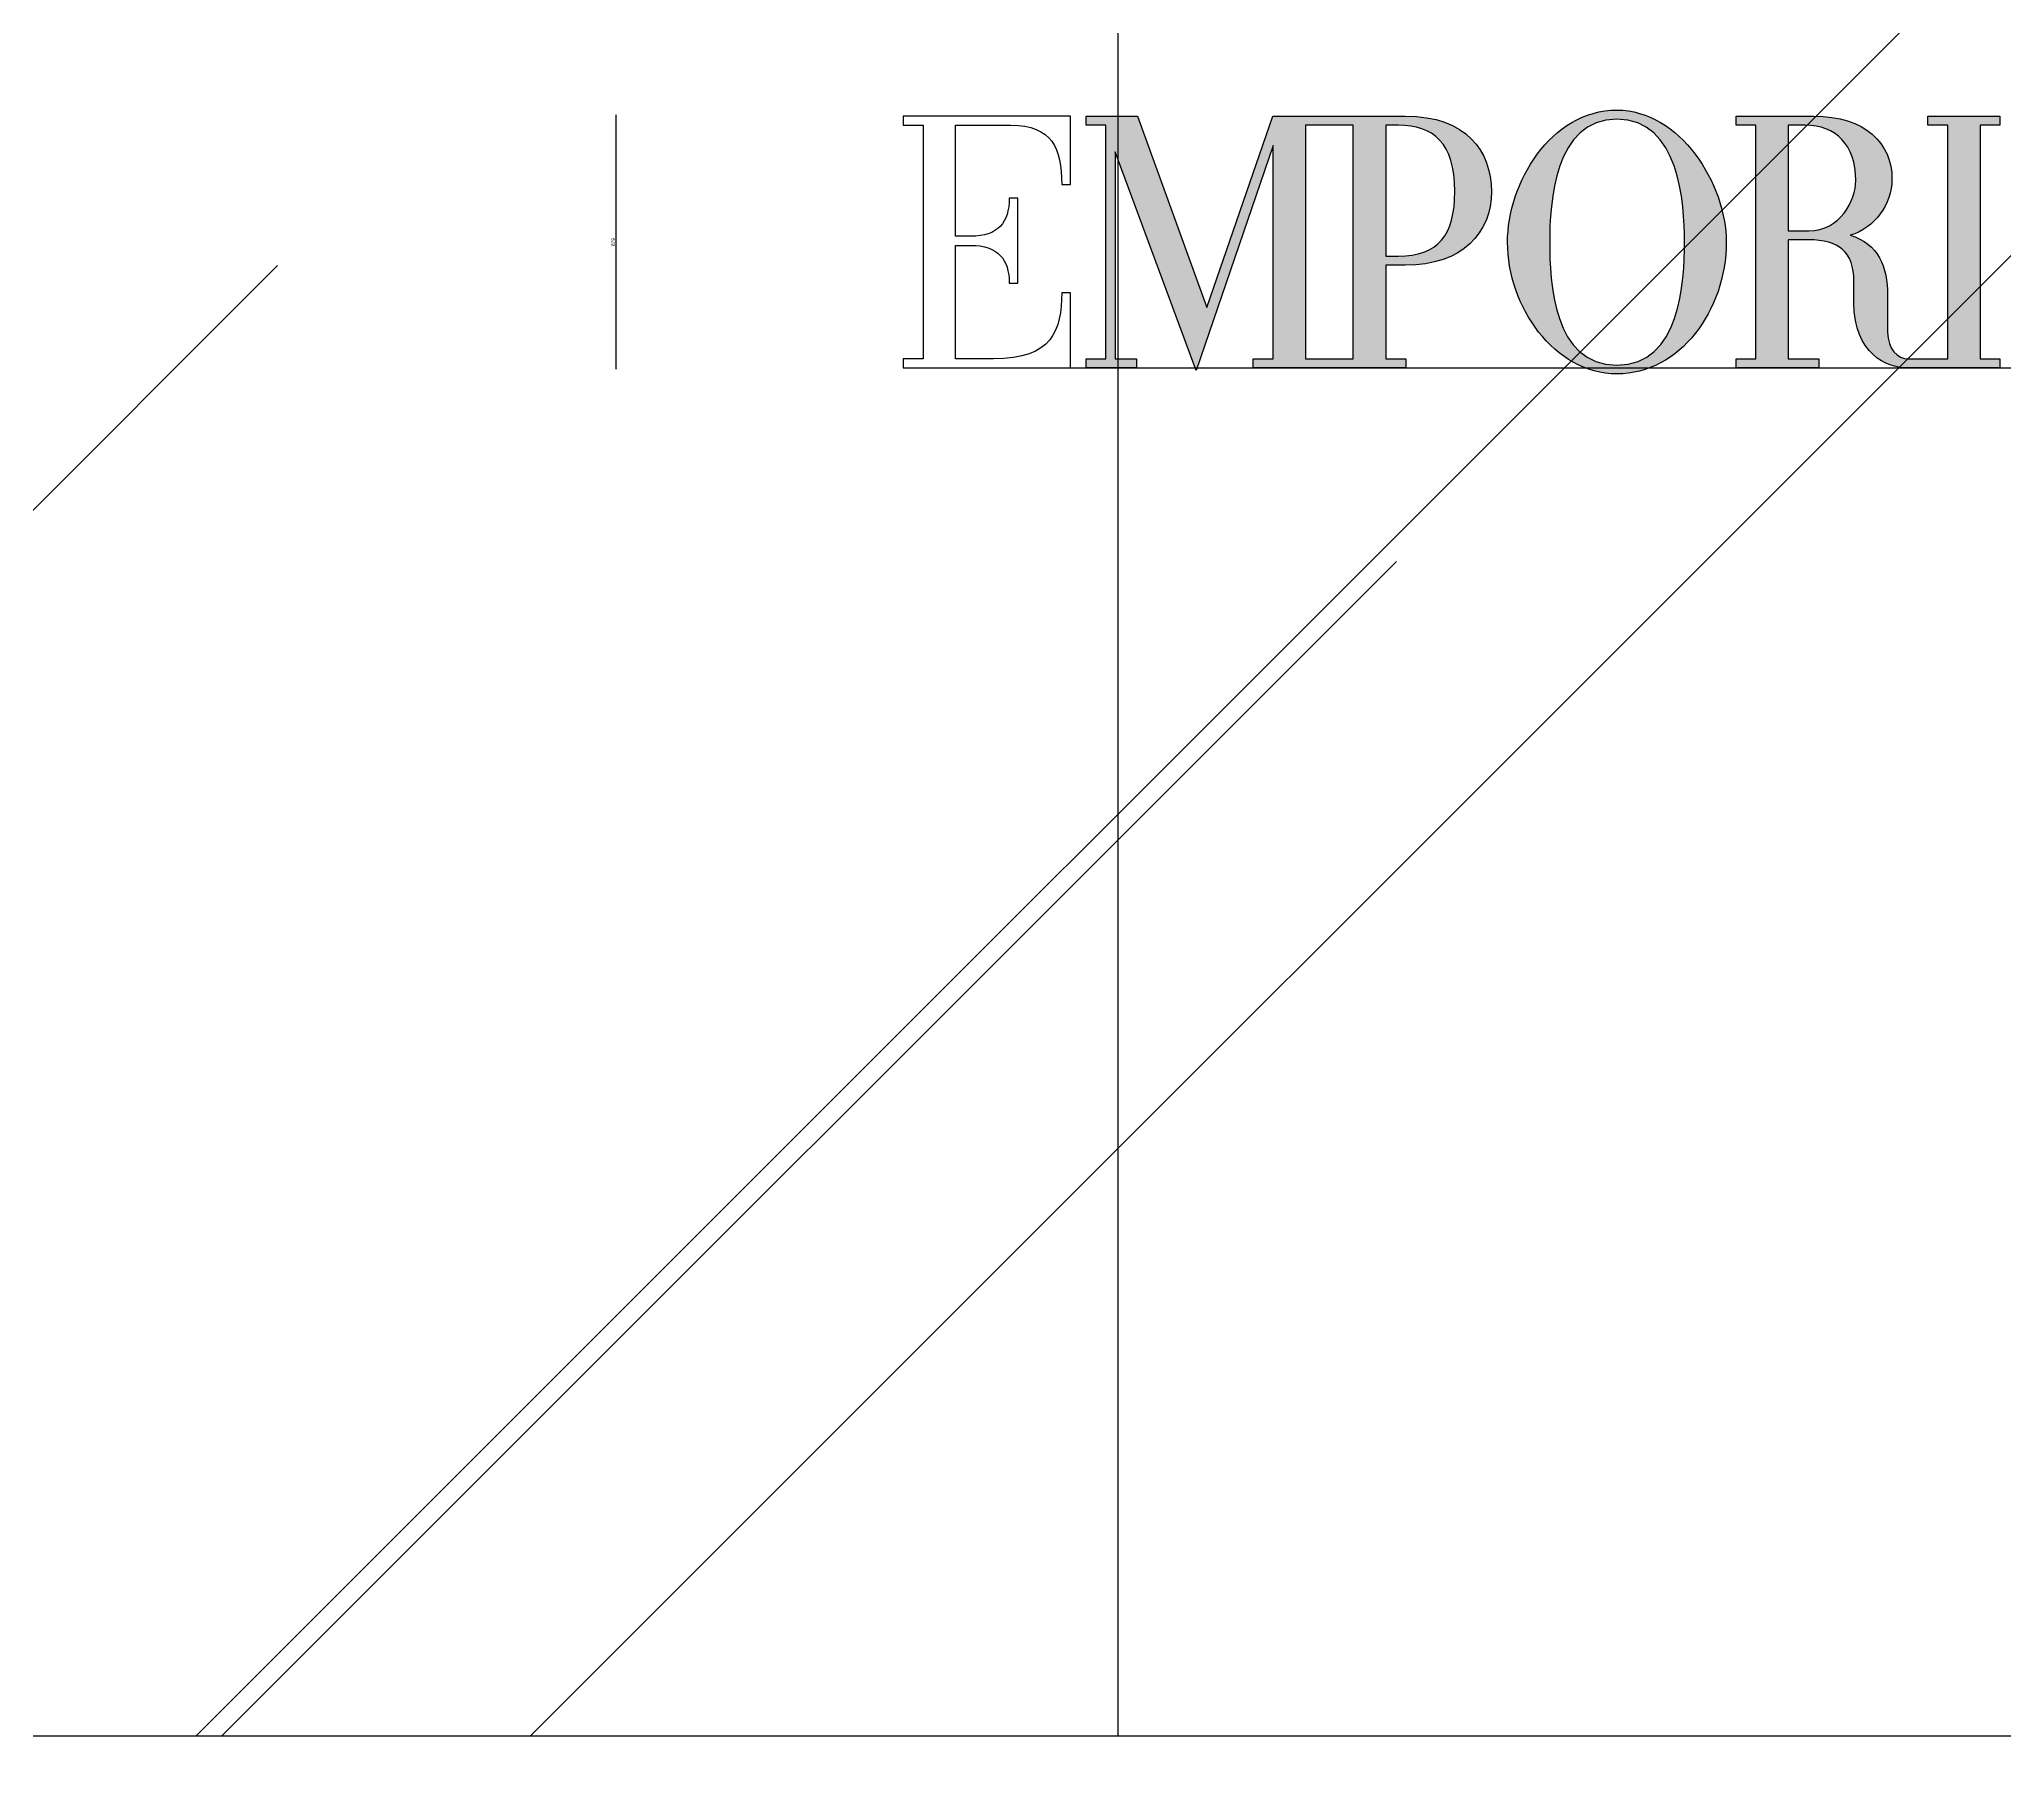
# Model space of a CAD drawing. Header units: millimetres. Extents: x 1734 to 22014, y 983 to 3953.
# Drawn here: x 20361.3 to 20429.9, y 1820.9 to 1881.4 of the extents above; entities that cross this region are included whole.
import ezdxf

# ---------------------------------------------------------------- set-up
doc = ezdxf.new("R2010")
doc.units = ezdxf.units.MM
for name, color, linetype in [('DIM_facade', 8, 'Continuous'), ('MATERIALS_transparent glass', 133, 'Continuous'), ('SEZ_logo_retino', 8, 'Continuous'), ('SURVEY_elevation', 1, 'Continuous'), ('SURVEY_frames', 3, 'Continuous')]:
    doc.layers.add(name, color=color, linetype=linetype)
doc.layers.add('LOGO_assi non stampa', color=254, linetype='Continuous', plot=False)
doc.styles.add('TEXT 1-50', font='Arial Narrow.ttf', dxfattribs={"height": 0.125})
doc.dimstyles.new('DIM 1-50', dxfattribs={"dimtxt": 0.1, "dimasz": 0.05, "dimexe": 0.05, "dimexo": 0.05, "dimgap": 0.05, "dimtad": 1, "dimdec": 0, "dimlfac": 100, "dimzin": 0, "dimdsep": 46, "dimtxsty": 'TEXT 1-50', "dimblk": 'ARCHTICK', "dimcen": 0.09, "dimdle": 0.05, "dimse1": 1, "dimse2": 1, "dimclrd": 256, "dimclrt": 256, "dimadec": 0, "dimazin": 0, "dimtfac": 1, "dimtdec": 0, "dimtix": 1, "dimtmove": 2, "dimatfit": 3, "dimldrblk": 'arrow', "dimfxl": 0.05, "dimtolj": 1, "dimlwd": -1, "dimarcsym": 0})

# ---------------------------------------------------------------- blocks, each defined once
blk = doc.blocks.new('_ArchTick')
at = {"color": 0, "linetype": 'ByBlock', "const_width": 0.15}
blk.add_lwpolyline([(-0.5, -0.5), (0.5, 0.5)], dxfattribs=at)
blk = doc.blocks.new('*D110')
at = {"layer": 'DEFPOINTS', "color": 0, "transparency": 16777216}
for p in [(20391.48, 1874.282), (20391.48, 1814.116), (20505.63, 1814.116)]:
    blk.add_point(p, dxfattribs=at)
at = {"layer": 'DIM_facade', "transparency": 16777216}
blk.add_line((20505.63, 1874.332), (20505.63, 1814.066), dxfattribs=at)
at = {"layer": 'DIM_facade', "transparency": 16777216, "xscale": 0.05, "yscale": 0.05, "zscale": 0.05}
for p, rotation in [((20505.63, 1874.282), 90), ((20505.63, 1814.116), 270)]:
    blk.add_blockref('_ArchTick', p, dxfattribs=dict(at, rotation=rotation))
at = {"layer": 'DIM_facade', "transparency": 16777216, "insert": (20505.516, 1844.199), "char_height": 0.125, "attachment_point": 5, "rotation": 90, "style": 'TEXT 1-50'}
blk.add_mtext('\\A1;6017', dxfattribs=at)
blk = doc.blocks.new('arrow')
blk.add_lwpolyline([(-2, 0, 1, 0, 0), (0, 0, 0, 0, 0)], format="xyseb")
blk = doc.blocks.new('*D111')
at = {"layer": 'DEFPOINTS', "color": 0, "transparency": 16777216}
for p in [(20381.465, 1878.676), (20491.481, 1878.676), (20491.48, 1869.887)]:
    blk.add_point(p, dxfattribs=at)
at = {"layer": 'DIM_facade', "transparency": 16777216}
blk.add_line((20381.465, 1869.837), (20381.465, 1878.726), dxfattribs=at)
at = {"layer": 'DIM_facade', "transparency": 16777216, "xscale": 0.05, "yscale": 0.05, "zscale": 0.05}
for p, rotation in [((20381.465, 1878.676), 90), ((20381.465, 1869.887), 270)]:
    blk.add_blockref('_ArchTick', p, dxfattribs=dict(at, rotation=rotation))
at = {"layer": 'DIM_facade', "transparency": 16777216, "insert": (20381.352, 1874.282), "char_height": 0.125, "attachment_point": 5, "rotation": 90, "style": 'TEXT 1-50'}
blk.add_mtext('\\A1;879', dxfattribs=at)

msp = doc.modelspace()

# ---------------------------------------------------------------- hatches: boundary and pattern name
at = {"layer": 'MATERIALS_transparent glass'}
h = msp.add_hatch(dxfattribs=at)
h.set_pattern_fill('AR-RROOF', color=144, scale=2.5, angle=-60.02541, style=0)
h.set_pattern_definition([(45, (18656.07, 5679.164), (53.8815, 143.6841), [952.5, -127, 317.5, -63.5]), (45, (18693.34, 5761.33), (-104.62, 14.8174), [190.5, -20.955, 381, -47.625]), (45, (18640.355, 5739.78), (203.4028, 263.5705), [508, -88.9, 254, -63.5])])
h.paths.add_polyline_path([(20193.982, 2106.116), (20593.978, 2106.116), (20593.978, 1822.116), (20193.982, 1822.116)])
at = {"layer": 'SEZ_logo_retino'}
h = msp.add_hatch(color=144, dxfattribs=at)
edge = h.paths.add_edge_path(flags=16)
edge.add_spline(control_points=[(20407.185, 1870.203), (20407.185, 1870.203), (20406.349, 1870.203), (20405.525, 1870.203), (20405.525, 1870.203), (20405.525, 1878.36), (20405.525, 1878.36), (20405.525, 1878.36), (20407.185, 1878.36), (20407.185, 1878.36), (20407.185, 1878.36), (20407.185, 1870.203), (20407.185, 1870.203)], knot_values=[0, 0, 0, 0, 1, 1, 1, 2, 2, 2, 3, 3, 3, 4, 4, 4, 4], degree=3, periodic=0)
edge = h.paths.add_edge_path(flags=16)
edge.add_spline(control_points=[(20408.328, 1878.36), (20408.328, 1878.36), (20408.766, 1878.36), (20408.766, 1878.36), (20409.977, 1878.36), (20410.736, 1877.748), (20410.736, 1876.05), (20410.736, 1874.516), (20410.153, 1873.789), (20408.766, 1873.789), (20408.766, 1873.789), (20408.328, 1873.789), (20408.328, 1873.789), (20408.328, 1873.789), (20408.328, 1878.36), (20408.328, 1878.36)], knot_values=[0, 0, 0, 0, 1, 1, 1, 2, 2, 2, 3, 3, 3, 4, 4, 4, 5, 5, 5, 5], degree=3, periodic=0)
edge = h.paths.add_edge_path()
edge.add_spline(control_points=[(20409.009, 1873.473), (20411.019, 1873.473), (20412.012, 1874.599), (20412.012, 1876.05), (20412.012, 1877.447), (20411.147, 1878.677), (20409.009, 1878.677), (20409.009, 1878.677), (20404.388, 1878.677), (20404.388, 1878.677), (20404.388, 1878.677), (20402.081, 1871.992), (20402.081, 1871.992), (20402.081, 1871.992), (20399.662, 1878.677), (20399.662, 1878.677), (20399.662, 1878.677), (20397.867, 1878.677), (20397.867, 1878.677), (20397.867, 1878.677), (20397.867, 1878.36), (20397.867, 1878.36), (20397.867, 1878.36), (20398.559, 1878.36), (20398.559, 1878.36), (20398.559, 1878.36), (20398.559, 1870.203), (20398.559, 1870.203), (20398.559, 1870.203), (20397.867, 1870.203), (20397.867, 1870.203), (20397.867, 1870.203), (20397.867, 1869.887), (20397.867, 1869.887), (20397.867, 1869.887), (20399.628, 1869.887), (20399.628, 1869.887), (20399.628, 1869.887), (20399.628, 1870.203), (20399.628, 1870.203), (20399.628, 1870.203), (20398.875, 1870.203), (20398.875, 1870.203), (20398.875, 1870.203), (20398.875, 1877.428), (20398.875, 1877.428), (20398.875, 1877.428), (20401.713, 1869.792), (20401.713, 1869.792), (20401.713, 1869.792), (20404.395, 1877.655), (20404.395, 1877.655), (20404.395, 1877.655), (20404.395, 1870.203), (20404.395, 1870.203), (20404.395, 1870.203), (20403.702, 1870.203), (20403.702, 1870.203), (20403.702, 1870.203), (20403.702, 1869.887), (20403.702, 1869.887), (20403.702, 1869.887), (20409.021, 1869.887), (20409.021, 1869.887), (20409.021, 1869.887), (20409.021, 1870.203), (20409.021, 1870.203), (20409.021, 1870.203), (20408.328, 1870.203), (20408.328, 1870.203), (20408.328, 1870.203), (20408.328, 1873.473), (20408.328, 1873.473), (20408.328, 1873.473), (20409.009, 1873.473), (20409.009, 1873.473)], knot_values=[0, 0, 0, 0, 1, 1, 1, 2, 2, 2, 3, 3, 3, 4, 4, 4, 5, 5, 5, 6, 6, 6, 7, 7, 7, 8, 8, 8, 9, 9, 9, 10, 10, 10, 11, 11, 11, 12, 12, 12, 13, 13, 13, 14, 14, 14, 15, 15, 15, 16, 16, 16, 17, 17, 17, 18, 18, 18, 19, 19, 19, 20, 20, 20, 21, 21, 21, 22, 22, 22, 23, 23, 23, 24, 24, 24, 25, 25, 25, 25], degree=3, periodic=0)
h = msp.add_hatch(color=144, dxfattribs=at)
edge = h.paths.add_edge_path(flags=16)
edge.add_spline(control_points=[(20416.395, 1869.98), (20414.173, 1869.98), (20414.048, 1872.89), (20414.048, 1874.276), (20414.048, 1875.65), (20414.214, 1878.571), (20416.395, 1878.571), (20418.571, 1878.571), (20418.754, 1875.649), (20418.754, 1874.276), (20418.754, 1872.901), (20418.612, 1869.98), (20416.395, 1869.98)], knot_values=[0, 0, 0, 0, 1, 1, 1, 2, 2, 2, 3, 3, 3, 4, 4, 4, 4], degree=3, periodic=0)
edge = h.paths.add_edge_path()
edge.add_spline(control_points=[(20416.395, 1878.888), (20414.077, 1878.888), (20412.577, 1876.315), (20412.577, 1874.276), (20412.577, 1872.047), (20414.202, 1869.676), (20416.395, 1869.676), (20418.587, 1869.676), (20420.213, 1871.905), (20420.213, 1874.276), (20420.213, 1876.316), (20418.589, 1878.888), (20416.395, 1878.888)], knot_values=[0, 0, 0, 0, 1, 1, 1, 2, 2, 2, 3, 3, 3, 4, 4, 4, 4], degree=3, periodic=0)
h = msp.add_hatch(color=144, dxfattribs=at)
edge = h.paths.add_edge_path(flags=16)
edge.add_spline(control_points=[(20423.093, 1874.676), (20423.093, 1874.676), (20422.375, 1874.676), (20422.375, 1874.676), (20422.375, 1874.676), (20422.375, 1878.36), (20422.375, 1878.36), (20422.375, 1878.36), (20422.971, 1878.36), (20422.971, 1878.36), (20424.026, 1878.36), (20424.734, 1877.682), (20424.734, 1876.427), (20424.734, 1875.737), (20424.194, 1874.676), (20423.093, 1874.676)], knot_values=[0, 0, 0, 0, 1, 1, 1, 2, 2, 2, 3, 3, 3, 4, 4, 4, 5, 5, 5, 5], degree=3, periodic=0)
edge = h.paths.add_edge_path()
edge.add_spline(control_points=[(20427.25, 1878.36), (20427.25, 1878.36), (20427.944, 1878.36), (20427.944, 1878.36), (20427.944, 1878.36), (20427.944, 1870.203), (20427.944, 1870.203), (20427.944, 1870.203), (20426.577, 1870.203), (20426.577, 1870.203), (20426.188, 1870.203), (20425.846, 1870.55), (20425.846, 1871.139), (20425.846, 1871.139), (20425.846, 1872.425), (20425.846, 1872.425), (20425.846, 1873.411), (20425.527, 1874.236), (20424.539, 1874.517), (20425.399, 1874.776), (20425.998, 1875.599), (20425.998, 1876.475), (20425.998, 1877.725), (20425.065, 1878.677), (20423.263, 1878.677), (20423.263, 1878.677), (20420.555, 1878.677), (20420.555, 1878.677), (20420.555, 1878.677), (20420.555, 1878.36), (20420.555, 1878.36), (20420.555, 1878.36), (20421.245, 1878.36), (20421.245, 1878.36), (20421.245, 1878.36), (20421.245, 1870.202), (20421.245, 1870.202), (20421.245, 1870.202), (20420.555, 1870.202), (20420.555, 1870.202), (20420.555, 1870.202), (20420.555, 1869.887), (20420.555, 1869.887), (20420.555, 1869.887), (20423.446, 1869.887), (20423.446, 1869.887), (20423.446, 1869.887), (20423.446, 1870.202), (20423.446, 1870.202), (20423.446, 1870.202), (20422.375, 1870.202), (20422.375, 1870.202), (20422.375, 1870.202), (20422.375, 1874.361), (20422.375, 1874.361), (20422.375, 1874.361), (20423.093, 1874.361), (20423.093, 1874.361), (20424.14, 1874.361), (20424.667, 1873.932), (20424.667, 1872.914), (20424.667, 1872.914), (20424.667, 1872.16), (20424.667, 1872.16), (20424.667, 1870.367), (20425.847, 1869.887), (20426.491, 1869.887), (20426.491, 1869.887), (20429.767, 1869.886), (20429.767, 1869.886), (20429.767, 1869.886), (20429.767, 1870.203), (20429.767, 1870.203), (20429.767, 1870.203), (20429.074, 1870.203), (20429.074, 1870.203), (20429.074, 1870.203), (20429.074, 1878.36), (20429.074, 1878.36), (20429.074, 1878.36), (20429.767, 1878.36), (20429.767, 1878.36), (20429.767, 1878.36), (20429.767, 1878.677), (20429.767, 1878.677), (20429.767, 1878.677), (20427.25, 1878.677), (20427.25, 1878.677), (20427.25, 1878.677), (20427.25, 1878.36), (20427.25, 1878.36)], knot_values=[0, 0, 0, 0, 1, 1, 1, 2, 2, 2, 3, 3, 3, 4, 4, 4, 5, 5, 5, 6, 6, 6, 7, 7, 7, 8, 8, 8, 9, 9, 9, 10, 10, 10, 11, 11, 11, 12, 12, 12, 13, 13, 13, 14, 14, 14, 15, 15, 15, 16, 16, 16, 17, 17, 17, 18, 18, 18, 19, 19, 19, 20, 20, 20, 21, 21, 21, 22, 22, 22, 23, 23, 23, 24, 24, 24, 25, 25, 25, 26, 26, 26, 27, 27, 27, 28, 28, 28, 29, 29, 29, 30, 30, 30, 30], degree=3, periodic=0)

# ---------------------------------------------------------------- linework, layer by layer
at = {"color": 144}
for points, knots in [([(20397.317, 1876.294), (20397.317, 1876.294), (20397.013, 1876.294), (20397.013, 1876.294), (20397.013, 1877.549), (20396.682, 1878.36), (20395.234, 1878.36), (20395.234, 1878.36), (20393.303, 1878.36), (20393.303, 1878.36), (20393.303, 1878.36), (20393.303, 1874.482), (20393.303, 1874.482), (20393.303, 1874.482), (20393.843, 1874.482), (20393.843, 1874.482), (20394.788, 1874.482), (20395.181, 1874.964), (20395.181, 1875.808), (20395.181, 1875.808), (20395.485, 1875.808), (20395.485, 1875.808), (20395.485, 1875.808), (20395.485, 1872.841), (20395.485, 1872.841), (20395.485, 1872.841), (20395.181, 1872.841), (20395.181, 1872.841), (20395.181, 1873.673), (20394.788, 1874.166), (20393.843, 1874.166), (20393.843, 1874.166), (20393.303, 1874.166), (20393.303, 1874.166), (20393.303, 1874.166), (20393.303, 1870.203), (20393.303, 1870.203), (20393.303, 1870.203), (20394.633, 1870.203), (20394.633, 1870.203), (20396.69, 1870.203), (20397.013, 1871.203), (20397.013, 1872.513), (20397.013, 1872.513), (20397.317, 1872.513), (20397.317, 1872.513), (20397.317, 1872.513), (20397.317, 1869.887), (20397.317, 1869.887), (20397.317, 1869.887), (20391.48, 1869.887), (20391.48, 1869.887), (20391.48, 1869.887), (20391.48, 1870.203), (20391.48, 1870.203), (20391.48, 1870.203), (20392.172, 1870.203), (20392.172, 1870.203), (20392.172, 1870.203), (20392.172, 1878.36), (20392.172, 1878.36), (20392.172, 1878.36), (20391.481, 1878.36), (20391.481, 1878.36), (20391.481, 1878.36), (20391.481, 1878.677), (20391.481, 1878.677), (20391.481, 1878.677), (20397.317, 1878.677), (20397.317, 1878.677), (20397.317, 1878.677), (20397.317, 1876.294), (20397.317, 1876.294)], [0, 0, 0, 0, 1, 1, 1, 2, 2, 2, 3, 3, 3, 4, 4, 4, 5, 5, 5, 6, 6, 6, 7, 7, 7, 8, 8, 8, 9, 9, 9, 10, 10, 10, 11, 11, 11, 12, 12, 12, 13, 13, 13, 14, 14, 14, 15, 15, 15, 16, 16, 16, 17, 17, 17, 18, 18, 18, 19, 19, 19, 20, 20, 20, 21, 21, 21, 22, 22, 22, 23, 23, 23, 24, 24, 24, 24]), ([(20409.009, 1873.473), (20411.019, 1873.473), (20412.012, 1874.599), (20412.012, 1876.05), (20412.012, 1877.447), (20411.147, 1878.677), (20409.009, 1878.677), (20409.009, 1878.677), (20404.388, 1878.677), (20404.388, 1878.677), (20404.388, 1878.677), (20402.081, 1871.992), (20402.081, 1871.992), (20402.081, 1871.992), (20399.662, 1878.677), (20399.662, 1878.677), (20399.662, 1878.677), (20397.867, 1878.677), (20397.867, 1878.677), (20397.867, 1878.677), (20397.867, 1878.36), (20397.867, 1878.36), (20397.867, 1878.36), (20398.559, 1878.36), (20398.559, 1878.36), (20398.559, 1878.36), (20398.559, 1870.203), (20398.559, 1870.203), (20398.559, 1870.203), (20397.867, 1870.203), (20397.867, 1870.203), (20397.867, 1870.203), (20397.867, 1869.887), (20397.867, 1869.887), (20397.867, 1869.887), (20399.628, 1869.887), (20399.628, 1869.887), (20399.628, 1869.887), (20399.628, 1870.203), (20399.628, 1870.203), (20399.628, 1870.203), (20398.875, 1870.203), (20398.875, 1870.203), (20398.875, 1870.203), (20398.875, 1877.428), (20398.875, 1877.428), (20398.875, 1877.428), (20401.713, 1869.792), (20401.713, 1869.792), (20401.713, 1869.792), (20404.395, 1877.655), (20404.395, 1877.655), (20404.395, 1877.655), (20404.395, 1870.203), (20404.395, 1870.203), (20404.395, 1870.203), (20403.702, 1870.203), (20403.702, 1870.203), (20403.702, 1870.203), (20403.702, 1869.887), (20403.702, 1869.887), (20403.702, 1869.887), (20409.021, 1869.887), (20409.021, 1869.887), (20409.021, 1869.887), (20409.021, 1870.203), (20409.021, 1870.203), (20409.021, 1870.203), (20408.328, 1870.203), (20408.328, 1870.203), (20408.328, 1870.203), (20408.328, 1873.473), (20408.328, 1873.473), (20408.328, 1873.473), (20409.009, 1873.473), (20409.009, 1873.473)], [0, 0, 0, 0, 1, 1, 1, 2, 2, 2, 3, 3, 3, 4, 4, 4, 5, 5, 5, 6, 6, 6, 7, 7, 7, 8, 8, 8, 9, 9, 9, 10, 10, 10, 11, 11, 11, 12, 12, 12, 13, 13, 13, 14, 14, 14, 15, 15, 15, 16, 16, 16, 17, 17, 17, 18, 18, 18, 19, 19, 19, 20, 20, 20, 21, 21, 21, 22, 22, 22, 23, 23, 23, 24, 24, 24, 25, 25, 25, 25]), ([(20416.395, 1878.888), (20414.077, 1878.888), (20412.577, 1876.315), (20412.577, 1874.276), (20412.577, 1872.047), (20414.202, 1869.676), (20416.395, 1869.676), (20418.587, 1869.676), (20420.213, 1871.905), (20420.213, 1874.276), (20420.213, 1876.316), (20418.589, 1878.888), (20416.395, 1878.888)], [0, 0, 0, 0, 1, 1, 1, 2, 2, 2, 3, 3, 3, 4, 4, 4, 4]), ([(20416.395, 1869.98), (20414.173, 1869.98), (20414.048, 1872.89), (20414.048, 1874.276), (20414.048, 1875.65), (20414.214, 1878.571), (20416.395, 1878.571), (20418.571, 1878.571), (20418.754, 1875.649), (20418.754, 1874.276), (20418.754, 1872.901), (20418.612, 1869.98), (20416.395, 1869.98)], [0, 0, 0, 0, 1, 1, 1, 2, 2, 2, 3, 3, 3, 4, 4, 4, 4]), ([(20427.25, 1878.36), (20427.25, 1878.36), (20427.944, 1878.36), (20427.944, 1878.36), (20427.944, 1878.36), (20427.944, 1870.203), (20427.944, 1870.203), (20427.944, 1870.203), (20426.577, 1870.203), (20426.577, 1870.203), (20426.188, 1870.203), (20425.846, 1870.55), (20425.846, 1871.139), (20425.846, 1871.139), (20425.846, 1872.425), (20425.846, 1872.425), (20425.846, 1873.411), (20425.527, 1874.236), (20424.539, 1874.517), (20425.399, 1874.776), (20425.998, 1875.599), (20425.998, 1876.475), (20425.998, 1877.725), (20425.065, 1878.677), (20423.263, 1878.677), (20423.263, 1878.677), (20420.555, 1878.677), (20420.555, 1878.677), (20420.555, 1878.677), (20420.555, 1878.36), (20420.555, 1878.36), (20420.555, 1878.36), (20421.245, 1878.36), (20421.245, 1878.36), (20421.245, 1878.36), (20421.245, 1870.202), (20421.245, 1870.202), (20421.245, 1870.202), (20420.555, 1870.202), (20420.555, 1870.202), (20420.555, 1870.202), (20420.555, 1869.887), (20420.555, 1869.887), (20420.555, 1869.887), (20423.446, 1869.887), (20423.446, 1869.887), (20423.446, 1869.887), (20423.446, 1870.202), (20423.446, 1870.202), (20423.446, 1870.202), (20422.375, 1870.202), (20422.375, 1870.202), (20422.375, 1870.202), (20422.375, 1874.361), (20422.375, 1874.361), (20422.375, 1874.361), (20423.093, 1874.361), (20423.093, 1874.361), (20424.14, 1874.361), (20424.667, 1873.932), (20424.667, 1872.914), (20424.667, 1872.914), (20424.667, 1872.16), (20424.667, 1872.16), (20424.667, 1870.367), (20425.847, 1869.887), (20426.491, 1869.887), (20426.491, 1869.887), (20429.767, 1869.886), (20429.767, 1869.886), (20429.767, 1869.886), (20429.767, 1870.203), (20429.767, 1870.203), (20429.767, 1870.203), (20429.074, 1870.203), (20429.074, 1870.203), (20429.074, 1870.203), (20429.074, 1878.36), (20429.074, 1878.36), (20429.074, 1878.36), (20429.767, 1878.36), (20429.767, 1878.36), (20429.767, 1878.36), (20429.767, 1878.677), (20429.767, 1878.677), (20429.767, 1878.677), (20427.25, 1878.677), (20427.25, 1878.677), (20427.25, 1878.677), (20427.25, 1878.36), (20427.25, 1878.36)], [0, 0, 0, 0, 1, 1, 1, 2, 2, 2, 3, 3, 3, 4, 4, 4, 5, 5, 5, 6, 6, 6, 7, 7, 7, 8, 8, 8, 9, 9, 9, 10, 10, 10, 11, 11, 11, 12, 12, 12, 13, 13, 13, 14, 14, 14, 15, 15, 15, 16, 16, 16, 17, 17, 17, 18, 18, 18, 19, 19, 19, 20, 20, 20, 21, 21, 21, 22, 22, 22, 23, 23, 23, 24, 24, 24, 25, 25, 25, 26, 26, 26, 27, 27, 27, 28, 28, 28, 29, 29, 29, 30, 30, 30, 30]), ([(20407.185, 1870.203), (20407.185, 1870.203), (20406.349, 1870.203), (20405.525, 1870.203), (20405.525, 1870.203), (20405.525, 1878.36), (20405.525, 1878.36), (20405.525, 1878.36), (20407.185, 1878.36), (20407.185, 1878.36), (20407.185, 1878.36), (20407.185, 1870.203), (20407.185, 1870.203)], [0, 0, 0, 0, 1, 1, 1, 2, 2, 2, 3, 3, 3, 4, 4, 4, 4]), ([(20408.328, 1878.36), (20408.328, 1878.36), (20408.766, 1878.36), (20408.766, 1878.36), (20409.977, 1878.36), (20410.736, 1877.748), (20410.736, 1876.05), (20410.736, 1874.516), (20410.153, 1873.789), (20408.766, 1873.789), (20408.766, 1873.789), (20408.328, 1873.789), (20408.328, 1873.789), (20408.328, 1873.789), (20408.328, 1878.36), (20408.328, 1878.36)], [0, 0, 0, 0, 1, 1, 1, 2, 2, 2, 3, 3, 3, 4, 4, 4, 5, 5, 5, 5]), ([(20423.093, 1874.676), (20423.093, 1874.676), (20422.375, 1874.676), (20422.375, 1874.676), (20422.375, 1874.676), (20422.375, 1878.36), (20422.375, 1878.36), (20422.375, 1878.36), (20422.971, 1878.36), (20422.971, 1878.36), (20424.026, 1878.36), (20424.734, 1877.682), (20424.734, 1876.427), (20424.734, 1875.737), (20424.194, 1874.676), (20423.093, 1874.676)], [0, 0, 0, 0, 1, 1, 1, 2, 2, 2, 3, 3, 3, 4, 4, 4, 5, 5, 5, 5])]:
    msp.add_open_spline(points, degree=3, knots=knots, dxfattribs=at)
at = {"layer": 'LOGO_assi non stampa', "color": 144}
msp.add_line((20391.48, 1869.887), (20491.48, 1869.887), dxfattribs=at)
at = {"layer": 'SURVEY_elevation', "color": 144}
msp.add_lwpolyline([(20398.982, 1822.116), (20398.982, 2106.116), (20483.978, 2106.116), (20483.978, 1822.116)], close=True, dxfattribs=at)
at = {"layer": 'SURVEY_frames', "color": 144}
msp.add_line((20593.978, 1822.116), (20104.217, 1822.116), dxfattribs=at)
msp.add_lwpolyline([(20193.982, 2106.116), (20593.978, 2106.116), (20593.978, 1822.116), (20193.982, 1822.116)], close=True, dxfattribs=at)

# ---------------------------------------------------------------- dimensions: what is measured, and where the dimension line sits
at = {"layer": 'DIM_facade', "color": 144}
for base, p1, p2, picture, middle in [((20381.465, 1878.676), (20491.48, 1869.887), (20491.481, 1878.676), '*D111', (20381.352, 1874.282)), ((20505.63, 1814.116), (20391.48, 1874.282), (20391.48, 1814.116), '*D110', (20505.516, 1844.199))]:
    dim = msp.add_linear_dim(base=base, p1=p1, p2=p2, angle=90, dimstyle='DIM 1-50', override={"dimfxl": 0.0005, "dimarcsym": 2}, dxfattribs=at)
    dim.commit()
    dim.dimension.update_dxf_attribs({"geometry": picture, "text_midpoint": middle})

doc.saveas('drawing.dxf')
